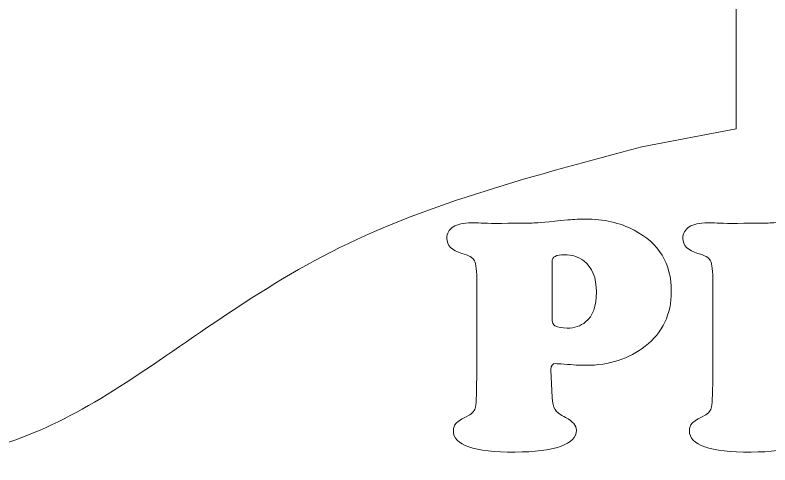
# Model space of a CAD drawing. Header units: centimetres. Extents: x -59 to 59, y -29 to 29.
# Drawn here: x -31.1 to -23.11, y -29.44 to -24.68 of the extents above; entities that cross this region are included whole.
import ezdxf

# ---------------------------------------------------------------- set-up
doc = ezdxf.new("R2010")
doc.units = ezdxf.units.CM
doc.header["$MEASUREMENT"] = 0
doc.layers.add('Camada 1', color=7, linetype='Continuous')

msp = doc.modelspace()

# ---------------------------------------------------------------- linework, layer by layer
at = {"layer": 'Camada 1', "color": 250, "lineweight": 9}
for points, knots in [([(-27.66126, -27.13912), (-26.70515, -26.66737), (-25.58687, -26.37094), (-24.46858, -26.07448), (-24.46858, -26.07448), (-24.46858, -26.07448), (-23.46859, -25.88458), (-23.46859, -25.88458), (-23.46859, -25.88458), (-23.46859, -25.88458), (-23.46859, -7.08288), (-23.46859, -7.08288), (-23.46859, -7.08288), (-23.46859, -7.08288), (-48.4686, -7.08288), (-48.4686, -7.08288), (-48.4686, -7.08288), (-48.4686, -7.08288), (-48.4686, -25.88458), (-48.4686, -25.88458), (-48.4686, -25.88458), (-48.4686, -25.88458), (-47.46861, -26.07448), (-47.46861, -26.07448), (-47.46861, -26.07448), (-46.35032, -26.37094), (-45.23204, -26.66737), (-44.27593, -27.13912), (-44.27593, -27.13912), (-43.31982, -27.61088), (-42.52589, -28.25794), (-41.81508, -28.69305), (-41.81508, -28.69305), (-41.10426, -29.12816), (-40.47654, -29.35132), (-39.8143, -29.39407), (-39.8143, -29.39407), (-39.15209, -29.43681), (-38.45536, -29.29916), (-37.80865, -29.04916), (-37.80865, -29.04916), (-37.16195, -28.79916), (-36.56527, -28.43681), (-35.9686, -28.07448), (-35.9686, -28.07448), (-35.37193, -28.43681), (-34.77524, -28.79916), (-34.12854, -29.04916), (-34.12854, -29.04916), (-33.48183, -29.29916), (-32.7851, -29.43681), (-32.12289, -29.39407), (-32.12289, -29.39407), (-31.46064, -29.35132), (-30.83293, -29.12816), (-30.12211, -28.69305), (-30.12211, -28.69305), (-29.4113, -28.25794), (-28.61736, -27.61088), (-27.66126, -27.13912)], [0, 0, 0, 0, 0.0625, 0.0625, 0.0625, 0.0625, 0.125, 0.125, 0.125, 0.125, 0.1875, 0.1875, 0.1875, 0.1875, 0.25, 0.25, 0.25, 0.25, 0.3125, 0.3125, 0.3125, 0.3125, 0.375, 0.375, 0.375, 0.375, 0.4375, 0.4375, 0.4375, 0.4375, 0.5, 0.5, 0.5, 0.5, 0.5625, 0.5625, 0.5625, 0.5625, 0.625, 0.625, 0.625, 0.625, 0.6875, 0.6875, 0.6875, 0.6875, 0.75, 0.75, 0.75, 0.75, 0.8125, 0.8125, 0.8125, 0.8125, 0.875, 0.875, 0.875, 0.875, 1, 1, 1, 1]), ([(-26.21221, -28.43493), (-26.21221, -28.43493), (-26.21221, -27.50713), (-26.21221, -27.50713), (-26.21221, -27.50713), (-26.21221, -27.38733), (-26.22003, -27.31087), (-26.2369, -27.27895), (-26.2369, -27.27895), (-26.25315, -27.24644), (-26.2977, -27.21995), (-26.37056, -27.20008), (-26.37056, -27.20008), (-26.47651, -27.16998), (-26.5295, -27.11699), (-26.5295, -27.04174), (-26.5295, -27.04174), (-26.5295, -26.98875), (-26.50722, -26.94782), (-26.46267, -26.91952), (-26.46267, -26.91952), (-26.41752, -26.89183), (-26.35309, -26.87738), (-26.2682, -26.87738), (-26.2682, -26.87738), (-26.2399, -26.87738), (-26.17007, -26.87918), (-26.05868, -26.8828), (-26.05868, -26.8828), (-26.05868, -26.8828), (-25.95271, -26.8828), (-25.95271, -26.8828), (-25.95271, -26.8828), (-25.75764, -26.88159), (-25.64325, -26.88038), (-25.60953, -26.87857), (-25.60953, -26.87857), (-25.57582, -26.87677), (-25.45661, -26.86654), (-25.25071, -26.84727), (-25.25071, -26.84727), (-25.18267, -26.84064), (-25.12005, -26.83703), (-25.06346, -26.83703), (-25.06346, -26.83703), (-24.87079, -26.83703), (-24.6992, -26.87617), (-24.54869, -26.95504), (-24.54869, -26.95504), (-24.28619, -27.0917), (-24.15553, -27.30785), (-24.15553, -27.60407), (-24.15553, -27.60407), (-24.15553, -27.8443), (-24.24705, -28.03635), (-24.43069, -28.18085), (-24.43069, -28.18085), (-24.60347, -28.31631), (-24.81239, -28.38376), (-25.05864, -28.38376), (-25.05864, -28.38376), (-25.12066, -28.38376), (-25.19712, -28.37953), (-25.28743, -28.37171), (-25.28743, -28.37171), (-25.3356, -28.3681), (-25.36569, -28.36629), (-25.37774, -28.36629), (-25.37774, -28.36629), (-25.41146, -28.36629), (-25.42891, -28.38556), (-25.42891, -28.42469), (-25.42891, -28.42469), (-25.42891, -28.42469), (-25.42891, -28.43493), (-25.42891, -28.43493), (-25.42891, -28.43493), (-25.42891, -28.43493), (-25.41627, -28.72452), (-25.41627, -28.72452), (-25.41627, -28.72452), (-25.41386, -28.78051), (-25.40362, -28.82267), (-25.38556, -28.85036), (-25.38556, -28.85036), (-25.3675, -28.87805), (-25.33018, -28.90635), (-25.27358, -28.93585), (-25.27358, -28.93585), (-25.19712, -28.97679), (-25.15919, -29.02195), (-25.15919, -29.07012), (-25.15919, -29.07012), (-25.15919, -29.14417), (-25.21518, -29.20136), (-25.32837, -29.24109), (-25.32837, -29.24109), (-25.44096, -29.28083), (-25.60111, -29.30131), (-25.80821, -29.30131), (-25.80821, -29.30131), (-26.24291, -29.30131), (-26.46087, -29.22664), (-26.46087, -29.07673), (-26.46087, -29.07673), (-26.46087, -29.04181), (-26.45122, -29.01472), (-26.43257, -28.99606), (-26.43257, -28.99606), (-26.41329, -28.97739), (-26.36935, -28.95029), (-26.30011, -28.91478), (-26.30011, -28.91478), (-26.25796, -28.8925), (-26.23328, -28.86119), (-26.22606, -28.82146), (-26.22606, -28.82146), (-26.21884, -28.78112), (-26.21401, -28.65227), (-26.21221, -28.43493)], [0, 0, 0, 0, 0.0322581, 0.0322581, 0.0322581, 0.0322581, 0.0645161, 0.0645161, 0.0645161, 0.0645161, 0.0967742, 0.0967742, 0.0967742, 0.0967742, 0.1290323, 0.1290323, 0.1290323, 0.1290323, 0.1612903, 0.1612903, 0.1612903, 0.1612903, 0.1935484, 0.1935484, 0.1935484, 0.1935484, 0.2258065, 0.2258065, 0.2258065, 0.2258065, 0.2580645, 0.2580645, 0.2580645, 0.2580645, 0.2903226, 0.2903226, 0.2903226, 0.2903226, 0.3225806, 0.3225806, 0.3225806, 0.3225806, 0.3548387, 0.3548387, 0.3548387, 0.3548387, 0.3870968, 0.3870968, 0.3870968, 0.3870968, 0.4193548, 0.4193548, 0.4193548, 0.4193548, 0.4516129, 0.4516129, 0.4516129, 0.4516129, 0.483871, 0.483871, 0.483871, 0.483871, 0.516129, 0.516129, 0.516129, 0.516129, 0.5483871, 0.5483871, 0.5483871, 0.5483871, 0.5806452, 0.5806452, 0.5806452, 0.5806452, 0.6129032, 0.6129032, 0.6129032, 0.6129032, 0.6451613, 0.6451613, 0.6451613, 0.6451613, 0.6774194, 0.6774194, 0.6774194, 0.6774194, 0.7096774, 0.7096774, 0.7096774, 0.7096774, 0.7419355, 0.7419355, 0.7419355, 0.7419355, 0.7741935, 0.7741935, 0.7741935, 0.7741935, 0.8064516, 0.8064516, 0.8064516, 0.8064516, 0.8387097, 0.8387097, 0.8387097, 0.8387097, 0.8709677, 0.8709677, 0.8709677, 0.8709677, 0.9032258, 0.9032258, 0.9032258, 0.9032258, 0.9354839, 0.9354839, 0.9354839, 0.9354839, 1, 1, 1, 1]), ([(-23.71587, -28.43493), (-23.71587, -28.43493), (-23.71587, -27.50713), (-23.71587, -27.50713), (-23.71587, -27.50713), (-23.71587, -27.38733), (-23.72369, -27.31087), (-23.74056, -27.27895), (-23.74056, -27.27895), (-23.75681, -27.24644), (-23.80136, -27.21995), (-23.87422, -27.20008), (-23.87422, -27.20008), (-23.98017, -27.16998), (-24.03316, -27.11699), (-24.03316, -27.04174), (-24.03316, -27.04174), (-24.03316, -26.98875), (-24.01088, -26.94782), (-23.96633, -26.91952), (-23.96633, -26.91952), (-23.92118, -26.89183), (-23.85675, -26.87738), (-23.77186, -26.87738), (-23.77186, -26.87738), (-23.74356, -26.87738), (-23.67373, -26.87918), (-23.56234, -26.8828), (-23.56234, -26.8828), (-23.56234, -26.8828), (-23.45637, -26.8828), (-23.45637, -26.8828), (-23.45637, -26.8828), (-23.2613, -26.88159), (-23.14691, -26.88038), (-23.11319, -26.87857), (-23.11319, -26.87857), (-23.07948, -26.87677), (-22.96027, -26.86654), (-22.75437, -26.84727), (-22.75437, -26.84727), (-22.68633, -26.84064), (-22.62371, -26.83703), (-22.56712, -26.83703), (-22.56712, -26.83703), (-22.37445, -26.83703), (-22.20286, -26.87617), (-22.05235, -26.95504), (-22.05235, -26.95504), (-21.78985, -27.0917), (-21.65919, -27.30785), (-21.65919, -27.60407), (-21.65919, -27.60407), (-21.65919, -27.8443), (-21.75071, -28.03635), (-21.93435, -28.18085), (-21.93435, -28.18085), (-22.10713, -28.31631), (-22.31605, -28.38376), (-22.5623, -28.38376), (-22.5623, -28.38376), (-22.62432, -28.38376), (-22.70078, -28.37953), (-22.79109, -28.37171), (-22.79109, -28.37171), (-22.83926, -28.3681), (-22.86935, -28.36629), (-22.8814, -28.36629), (-22.8814, -28.36629), (-22.91512, -28.36629), (-22.93257, -28.38556), (-22.93257, -28.42469), (-22.93257, -28.42469), (-22.93257, -28.42469), (-22.93257, -28.43493), (-22.93257, -28.43493), (-22.93257, -28.43493), (-22.93257, -28.43493), (-22.91993, -28.72452), (-22.91993, -28.72452), (-22.91993, -28.72452), (-22.91752, -28.78051), (-22.90728, -28.82267), (-22.88922, -28.85036), (-22.88922, -28.85036), (-22.87116, -28.87805), (-22.83384, -28.90635), (-22.77724, -28.93585), (-22.77724, -28.93585), (-22.70078, -28.97679), (-22.66285, -29.02195), (-22.66285, -29.07012), (-22.66285, -29.07012), (-22.66285, -29.14417), (-22.71884, -29.20136), (-22.83203, -29.24109), (-22.83203, -29.24109), (-22.94462, -29.28083), (-23.10477, -29.30131), (-23.31187, -29.30131), (-23.31187, -29.30131), (-23.74657, -29.30131), (-23.96453, -29.22664), (-23.96453, -29.07673), (-23.96453, -29.07673), (-23.96453, -29.04181), (-23.95488, -29.01472), (-23.93623, -28.99606), (-23.93623, -28.99606), (-23.91695, -28.97739), (-23.87301, -28.95029), (-23.80377, -28.91478), (-23.80377, -28.91478), (-23.76162, -28.8925), (-23.73694, -28.86119), (-23.72972, -28.82146), (-23.72972, -28.82146), (-23.7225, -28.78112), (-23.71767, -28.65227), (-23.71587, -28.43493)], [0, 0, 0, 0, 0.0322581, 0.0322581, 0.0322581, 0.0322581, 0.0645161, 0.0645161, 0.0645161, 0.0645161, 0.0967742, 0.0967742, 0.0967742, 0.0967742, 0.1290323, 0.1290323, 0.1290323, 0.1290323, 0.1612903, 0.1612903, 0.1612903, 0.1612903, 0.1935484, 0.1935484, 0.1935484, 0.1935484, 0.2258065, 0.2258065, 0.2258065, 0.2258065, 0.2580645, 0.2580645, 0.2580645, 0.2580645, 0.2903226, 0.2903226, 0.2903226, 0.2903226, 0.3225806, 0.3225806, 0.3225806, 0.3225806, 0.3548387, 0.3548387, 0.3548387, 0.3548387, 0.3870968, 0.3870968, 0.3870968, 0.3870968, 0.4193548, 0.4193548, 0.4193548, 0.4193548, 0.4516129, 0.4516129, 0.4516129, 0.4516129, 0.483871, 0.483871, 0.483871, 0.483871, 0.516129, 0.516129, 0.516129, 0.516129, 0.5483871, 0.5483871, 0.5483871, 0.5483871, 0.5806452, 0.5806452, 0.5806452, 0.5806452, 0.6129032, 0.6129032, 0.6129032, 0.6129032, 0.6451613, 0.6451613, 0.6451613, 0.6451613, 0.6774194, 0.6774194, 0.6774194, 0.6774194, 0.7096774, 0.7096774, 0.7096774, 0.7096774, 0.7419355, 0.7419355, 0.7419355, 0.7419355, 0.7741935, 0.7741935, 0.7741935, 0.7741935, 0.8064516, 0.8064516, 0.8064516, 0.8064516, 0.8387097, 0.8387097, 0.8387097, 0.8387097, 0.8709677, 0.8709677, 0.8709677, 0.8709677, 0.9032258, 0.9032258, 0.9032258, 0.9032258, 0.9354839, 0.9354839, 0.9354839, 0.9354839, 1, 1, 1, 1]), ([(-25.41627, -27.28316), (-25.41627, -27.28316), (-25.41627, -27.88282), (-25.41627, -27.88282), (-25.41627, -27.88282), (-25.41627, -27.92859), (-25.40664, -27.95628), (-25.38617, -27.96591), (-25.38617, -27.96591), (-25.35245, -27.98217), (-25.3097, -27.9906), (-25.25793, -27.9906), (-25.25793, -27.9906), (-25.18026, -27.9906), (-25.11463, -27.96893), (-25.06165, -27.92498), (-25.06165, -27.92498), (-24.98519, -27.86296), (-24.94726, -27.7582), (-24.94726, -27.6113), (-24.94726, -27.6113), (-24.94726, -27.45837), (-24.99181, -27.34759), (-25.08152, -27.27955), (-25.08152, -27.27955), (-25.13751, -27.2362), (-25.20615, -27.21453), (-25.28562, -27.21453), (-25.28562, -27.21453), (-25.37292, -27.21453), (-25.41627, -27.23741), (-25.41627, -27.28316)], [0, 0, 0, 0, 0.1111111, 0.1111111, 0.1111111, 0.1111111, 0.2222222, 0.2222222, 0.2222222, 0.2222222, 0.3333333, 0.3333333, 0.3333333, 0.3333333, 0.4444444, 0.4444444, 0.4444444, 0.4444444, 0.5555556, 0.5555556, 0.5555556, 0.5555556, 0.6666667, 0.6666667, 0.6666667, 0.6666667, 0.7777778, 0.7777778, 0.7777778, 0.7777778, 1, 1, 1, 1])]:
    msp.add_open_spline(points, degree=3, knots=knots, dxfattribs=at)

doc.saveas('drawing.dxf')
